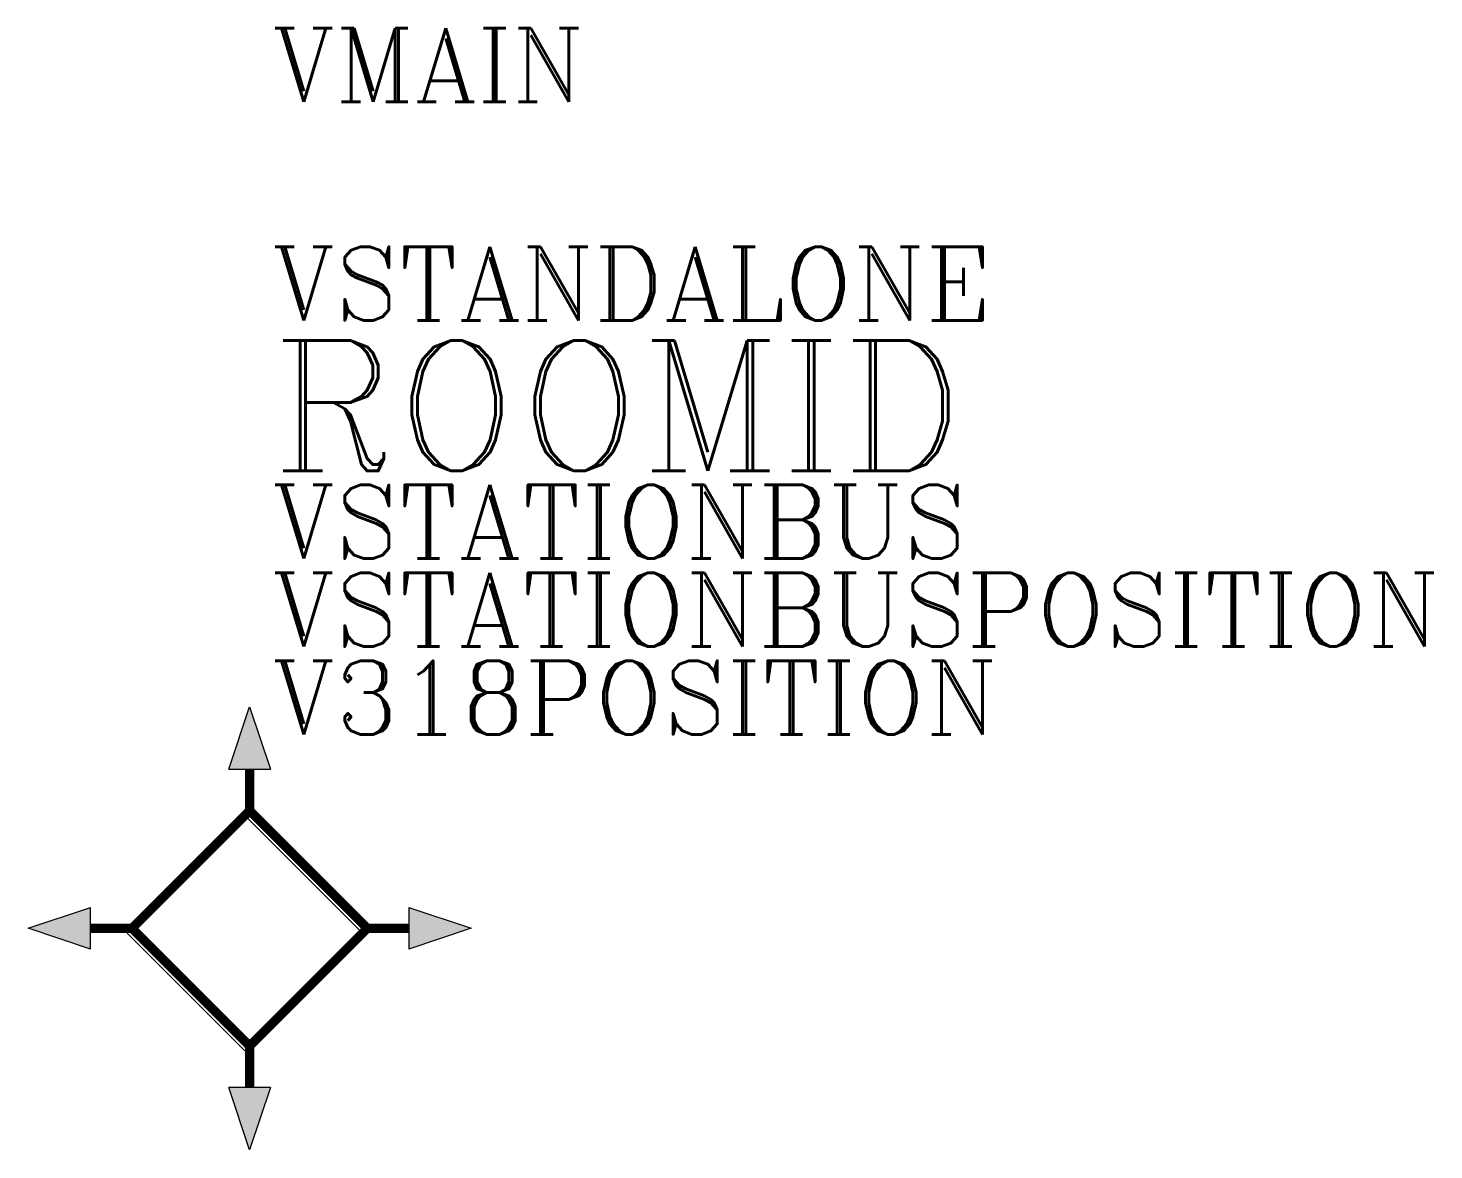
# Model space of a CAD drawing. Header units: inches. Extents: x -18 to 96, y -18 to 73.
import ezdxf

# ---------------------------------------------------------------- set-up
doc = ezdxf.new("R2010")
doc.units = ezdxf.units.IN
doc.header["$LTSCALE"] = 48
doc.header["$MEASUREMENT"] = 0
doc.styles.add('ROMANC', font='COMPLEX.SHX')
doc.styles.add('WSNotes', font='complex.shx', dxfattribs={"height": 18})

msp = doc.modelspace()

# ---------------------------------------------------------------- hatches: boundary and pattern name
for points in [[(0, 18.05), (1.69, 12.97), (-1.69, 12.97)], [(-12.97, -1.69), (-18.05, 0), (-12.97, 1.69)], [(18.05, 0), (12.97, -1.69), (12.97, 1.69)], [(1.69, -12.97), (0, -18.05), (-1.69, -12.97)]]:
    msp.add_hatch(color=256).paths.add_polyline_path(points)

# ---------------------------------------------------------------- linework, layer by layer
for p, q in [((-1.69, 12.97), (0, 18.05)), ((0, 18.05), (1.69, 12.97)), ((-1.69, 12.97), (1.69, 12.97)), ((-18.05, 0), (-12.97, 1.69)), ((-12.97, -1.69), (-12.97, 1.69)), ((12.97, 1.69), (18.05, 0)), ((12.97, 1.69), (12.97, -1.69)), ((-12.97, -1.69), (-18.05, 0)), ((18.05, 0), (12.97, -1.69)), ((0, -18.05), (-1.69, -12.97)), ((1.69, -12.97), (-1.69, -12.97)), ((1.69, -12.97), (0, -18.05))]:
    msp.add_line(p, q)
at = {"linetype": 'Continuous', "const_width": 0.75}
for points in [[(0, 9.58), (0, 12.97)], [(-12.97, 0), (-9.58, 0)], [(9.58, 0), (12.97, 0)], [(0, -12.97), (0, -9.58)]]:
    msp.add_lwpolyline(points, dxfattribs=at)
msp.add_lwpolyline([(9.58, 0), (0, 9.58), (-9.58, 0), (0, -9.58)], close=True, dxfattribs=at)
at = {"linetype": 'Continuous'}
msp.add_lwpolyline([(-0.39, 9.19), (-9.97, -0.39), (-0.39, -9.97), (9.19, -0.39)], close=True, dxfattribs=at)
at = {"const_width": 0.423}
msp.add_lwpolyline([(-9.58, 0), (0, -9.58), (9.58, 0), (0, 9.58)], close=True, dxfattribs=at)
msp.add_lwpolyline([(-12.97, 0), (-9.58, 0)], dxfattribs=at)

# ---------------------------------------------------------------- texts
at = {"flags": 1}
for tag, p, height, style in [('VMAIN', (1.83, 67.32), 6, 'ROMANC'), ('VSTANDALONE', (1.83, 49.52), 6, 'ROMANC'), ('ROOMID', (1.83, 37.26), 10.62, 'WSNotes'), ('VSTATIONBUS', (1.83, 30.12), 6, 'ROMANC'), ('VSTATIONBUSPOSITION', (1.83, 22.95), 6, 'ROMANC'), ('V318POSITION', (1.83, 15.79), 6, 'ROMANC')]:
    msp.add_attdef(tag, p, '', height=height, dxfattribs=dict(at, style=style))

doc.saveas('drawing.dxf')
